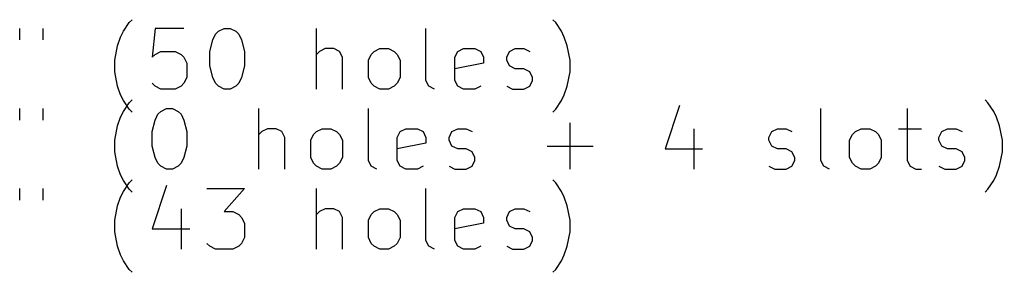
# Model space of a CAD drawing. Header units: millimetres. Extents: x 119 to 184.5, y -144.4 to -80.
# Drawn here: x 152.01 to 184.49, y -144.38 to -136.05 of the extents above; entities that cross this region are included whole.
import ezdxf

# ---------------------------------------------------------------- set-up
doc = ezdxf.new("R2010")
doc.units = ezdxf.units.MM
doc.layers.add('BLACK', color=250, linetype='CONTINUOUS')

msp = doc.modelspace()

# ---------------------------------------------------------------- linework, layer by layer
at = {"layer": 'BLACK', "linetype": 'CONTINUOUS'}
for p, q in [((155.63039, -136.149361), (155.725629, -136.054123)), ((169.72563, -136.149361), (169.630392, -136.054123)), ((152.011342, -136.339838), (152.011342, -136.72079)), ((152.773247, -136.339838), (152.773247, -136.72079)), ((155.439914, -136.435076), (155.63039, -136.149361)), ((156.487533, -136.339838), (156.392295, -137.292219)), ((157.439914, -136.339838), (156.487533, -136.339838)), ((158.582771, -136.435076), (158.773247, -136.339838)), ((158.773247, -136.339838), (158.963724, -136.339838)), ((158.963724, -136.339838), (159.1542, -136.435076)), ((161.820867, -138.339838), (161.820867, -136.339838)), ((165.439915, -138.054123), (165.439915, -136.339838)), ((169.916106, -136.435076), (169.72563, -136.149361)), ((155.249438, -136.911266), (155.344676, -136.625552)), ((155.344676, -136.625552), (155.439914, -136.435076)), ((158.297057, -137.101742), (158.392295, -136.72079)), ((158.392295, -136.72079), (158.487533, -136.530314)), ((158.487533, -136.530314), (158.582771, -136.435076)), ((159.1542, -136.435076), (159.249438, -136.530314)), ((159.249438, -136.530314), (159.344676, -136.72079)), ((159.344676, -136.72079), (159.439914, -137.101742)), ((170.011344, -136.625552), (169.916106, -136.435076)), ((170.106582, -136.911266), (170.011344, -136.625552)), ((155.1542, -137.387457), (155.249438, -136.911266)), ((162.106581, -137.006504), (161.916105, -137.101742)), ((162.392296, -137.006504), (162.106581, -137.006504)), ((162.582772, -137.101742), (162.392296, -137.006504)), ((163.725629, -137.101742), (163.916105, -137.006504)), ((163.916105, -137.006504), (164.20182, -137.006504)), ((164.20182, -137.006504), (164.392296, -137.101742)), ((166.487534, -137.101742), (166.67801, -137.006504)), ((166.67801, -137.006504), (167.058963, -137.006504)), ((167.058963, -137.006504), (167.249439, -137.101742)), ((168.20182, -137.101742), (168.392296, -137.006504)), ((168.392296, -137.006504), (168.67801, -137.006504)), ((168.67801, -137.006504), (168.868487, -137.101742)), ((170.20182, -137.387457), (170.106582, -136.911266)), ((156.392295, -137.292219), (156.487533, -137.19698)), ((156.487533, -137.19698), (156.678009, -137.101742)), ((156.678009, -137.101742), (157.1542, -137.101742)), ((157.1542, -137.101742), (157.344676, -137.19698)), ((157.344676, -137.19698), (157.439914, -137.292219)), ((157.439914, -137.292219), (157.535152, -137.482695)), ((158.297057, -137.577933), (158.297057, -137.101742)), ((159.439914, -137.101742), (159.439914, -137.577933)), ((161.916105, -137.101742), (161.820867, -137.19698)), ((162.67801, -137.292219), (162.582772, -137.101742)), ((162.67801, -138.339838), (162.67801, -137.292219)), ((163.535153, -137.387457), (163.630391, -137.19698)), ((163.630391, -137.19698), (163.725629, -137.101742)), ((164.392296, -137.101742), (164.487534, -137.19698)), ((164.487534, -137.19698), (164.582772, -137.387457)), ((166.392296, -137.292219), (166.487534, -137.101742)), ((166.392296, -138.054123), (166.392296, -137.292219)), ((167.249439, -137.101742), (167.344677, -137.292219)), ((167.344677, -137.292219), (167.344677, -137.482695)), ((168.106582, -137.292219), (168.20182, -137.101742)), ((168.106582, -137.387457), (168.106582, -137.292219)), ((155.1542, -137.768409), (155.1542, -137.387457)), ((157.535152, -137.482695), (157.535152, -137.958885)), ((158.392295, -137.958885), (158.297057, -137.577933)), ((159.439914, -137.577933), (159.344676, -137.958885)), ((163.535153, -137.958885), (163.535153, -137.387457)), ((164.582772, -137.387457), (164.582772, -137.958885)), ((167.344677, -137.482695), (166.392296, -137.673171)), ((168.20182, -137.577933), (168.106582, -137.387457)), ((168.392296, -137.673171), (168.20182, -137.577933)), ((168.67801, -137.673171), (168.392296, -137.673171)), ((168.868487, -137.768409), (168.67801, -137.673171)), ((170.20182, -137.768409), (170.20182, -137.387457)), ((155.249438, -138.2446), (155.1542, -137.768409)), ((157.535152, -137.958885), (157.439914, -138.149361)), ((158.487533, -138.149361), (158.392295, -137.958885)), ((159.344676, -137.958885), (159.249438, -138.149361)), ((163.630391, -138.149361), (163.535153, -137.958885)), ((164.582772, -137.958885), (164.487534, -138.149361)), ((168.963725, -137.958885), (168.868487, -137.768409)), ((168.963725, -138.054123), (168.963725, -137.958885)), ((170.106582, -138.2446), (170.20182, -137.768409)), ((155.344676, -138.530314), (155.249438, -138.2446)), ((156.487533, -138.2446), (156.392295, -138.149361)), ((156.678009, -138.339838), (156.487533, -138.2446)), ((157.1542, -138.339838), (156.678009, -138.339838)), ((157.344676, -138.2446), (157.1542, -138.339838)), ((157.439914, -138.149361), (157.344676, -138.2446)), ((158.582771, -138.2446), (158.487533, -138.149361)), ((158.773247, -138.339838), (158.582771, -138.2446)), ((158.963724, -138.339838), (158.773247, -138.339838)), ((159.1542, -138.2446), (158.963724, -138.339838)), ((159.249438, -138.149361), (159.1542, -138.2446)), ((163.725629, -138.2446), (163.630391, -138.149361)), ((163.916105, -138.339838), (163.725629, -138.2446)), ((164.20182, -138.339838), (163.916105, -138.339838)), ((164.392296, -138.2446), (164.20182, -138.339838)), ((164.487534, -138.149361), (164.392296, -138.2446)), ((165.535153, -138.2446), (165.439915, -138.054123)), ((165.725629, -138.339838), (165.535153, -138.2446)), ((166.487534, -138.2446), (166.392296, -138.054123)), ((166.67801, -138.339838), (166.487534, -138.2446)), ((167.058963, -138.339838), (166.67801, -138.339838)), ((167.249439, -138.2446), (167.058963, -138.339838)), ((168.106582, -138.2446), (168.297058, -138.339838)), ((168.297058, -138.339838), (168.67801, -138.339838)), ((168.67801, -138.339838), (168.868487, -138.2446)), ((168.868487, -138.2446), (168.963725, -138.054123)), ((170.011344, -138.530314), (170.106582, -138.2446)), ((155.439914, -138.72079), (155.344676, -138.530314)), ((169.916106, -138.72079), (170.011344, -138.530314)), ((152.011342, -138.979838), (152.011342, -139.36079)), ((152.773247, -138.979838), (152.773247, -139.36079)), ((155.63039, -139.006504), (155.439914, -138.72079)), ((155.439914, -139.075076), (155.63039, -138.789361)), ((155.63039, -138.789361), (155.725629, -138.694123)), ((156.678009, -139.075076), (156.868485, -138.979838)), ((156.868485, -138.979838), (157.058962, -138.979838)), ((157.058962, -138.979838), (157.249438, -139.075076)), ((159.916105, -140.979838), (159.916105, -138.979838)), ((163.535153, -140.694123), (163.535153, -138.979838)), ((169.72563, -139.006504), (169.916106, -138.72079)), ((173.820868, -138.8846), (173.344678, -140.313171)), ((178.487536, -140.694123), (178.487536, -138.979838)), ((181.344679, -138.979838), (181.344679, -140.694123)), ((184.011346, -138.789361), (183.916108, -138.694123)), ((184.201822, -139.075076), (184.011346, -138.789361)), ((155.249438, -139.551266), (155.344676, -139.265552)), ((155.344676, -139.265552), (155.439914, -139.075076)), ((155.725629, -139.101742), (155.63039, -139.006504)), ((156.487533, -139.36079), (156.582771, -139.170314)), ((156.582771, -139.170314), (156.678009, -139.075076)), ((157.249438, -139.075076), (157.344676, -139.170314)), ((157.344676, -139.170314), (157.439914, -139.36079)), ((169.630392, -139.101742), (169.72563, -139.006504)), ((184.29706, -139.265552), (184.201822, -139.075076)), ((184.392298, -139.551266), (184.29706, -139.265552)), ((155.1542, -140.027457), (155.249438, -139.551266)), ((156.392295, -139.741742), (156.487533, -139.36079)), ((157.439914, -139.36079), (157.535152, -139.741742)), ((160.201819, -139.646504), (160.011343, -139.741742)), ((160.487534, -139.646504), (160.201819, -139.646504)), ((160.67801, -139.741742), (160.487534, -139.646504)), ((161.820867, -139.741742), (162.011343, -139.646504)), ((162.011343, -139.646504), (162.297058, -139.646504)), ((162.297058, -139.646504), (162.487534, -139.741742)), ((164.582772, -139.741742), (164.773248, -139.646504)), ((164.773248, -139.646504), (165.154201, -139.646504)), ((165.154201, -139.646504), (165.344677, -139.741742)), ((166.297058, -139.741742), (166.487534, -139.646504)), ((166.487534, -139.646504), (166.773248, -139.646504)), ((166.773248, -139.646504), (166.963725, -139.741742)), ((170.201821, -140.979838), (170.201821, -139.456028)), ((174.297059, -139.646504), (174.297059, -140.979838)), ((176.868488, -139.741742), (177.058964, -139.646504)), ((177.058964, -139.646504), (177.344678, -139.646504)), ((177.344678, -139.646504), (177.535155, -139.741742)), ((179.630393, -139.741742), (179.820869, -139.646504)), ((179.820869, -139.646504), (180.106584, -139.646504)), ((180.106584, -139.646504), (180.29706, -139.741742)), ((181.058965, -139.646504), (181.820869, -139.646504)), ((182.487536, -139.741742), (182.678012, -139.646504)), ((182.678012, -139.646504), (182.963726, -139.646504)), ((182.963726, -139.646504), (183.154203, -139.741742)), ((184.487536, -140.027457), (184.392298, -139.551266)), ((156.392295, -140.217933), (156.392295, -139.741742)), ((157.535152, -139.741742), (157.535152, -140.217933)), ((160.011343, -139.741742), (159.916105, -139.83698)), ((160.773248, -139.932219), (160.67801, -139.741742)), ((160.773248, -140.979838), (160.773248, -139.932219)), ((161.630391, -140.027457), (161.725629, -139.83698)), ((161.725629, -139.83698), (161.820867, -139.741742)), ((162.487534, -139.741742), (162.582772, -139.83698)), ((162.582772, -139.83698), (162.67801, -140.027457)), ((164.487534, -139.932219), (164.582772, -139.741742)), ((164.487534, -140.694123), (164.487534, -139.932219)), ((165.344677, -139.741742), (165.439915, -139.932219)), ((165.439915, -139.932219), (165.439915, -140.122695)), ((166.20182, -139.932219), (166.297058, -139.741742)), ((166.20182, -140.027457), (166.20182, -139.932219)), ((176.77325, -139.932219), (176.868488, -139.741742)), ((176.77325, -140.027457), (176.77325, -139.932219)), ((179.439917, -140.027457), (179.535155, -139.83698)), ((179.535155, -139.83698), (179.630393, -139.741742)), ((180.29706, -139.741742), (180.392298, -139.83698)), ((180.392298, -139.83698), (180.487536, -140.027457)), ((182.392298, -139.932219), (182.487536, -139.741742)), ((182.392298, -140.027457), (182.392298, -139.932219)), ((155.1542, -140.408409), (155.1542, -140.027457)), ((156.487533, -140.598885), (156.392295, -140.217933)), ((157.535152, -140.217933), (157.439914, -140.598885)), ((161.630391, -140.598885), (161.630391, -140.027457)), ((162.67801, -140.027457), (162.67801, -140.598885)), ((165.439915, -140.122695), (164.487534, -140.313171)), ((166.297058, -140.217933), (166.20182, -140.027457)), ((166.487534, -140.313171), (166.297058, -140.217933)), ((169.439916, -140.217933), (170.963726, -140.217933)), ((176.868488, -140.217933), (176.77325, -140.027457)), ((177.058964, -140.313171), (176.868488, -140.217933)), ((179.439917, -140.598885), (179.439917, -140.027457)), ((180.487536, -140.027457), (180.487536, -140.598885)), ((182.487536, -140.217933), (182.392298, -140.027457)), ((182.678012, -140.313171), (182.487536, -140.217933)), ((184.487536, -140.408409), (184.487536, -140.027457)), ((155.249438, -140.8846), (155.1542, -140.408409)), ((156.582771, -140.789361), (156.487533, -140.598885)), ((157.439914, -140.598885), (157.344676, -140.789361)), ((161.725629, -140.789361), (161.630391, -140.598885)), ((162.67801, -140.598885), (162.582772, -140.789361)), ((166.773248, -140.313171), (166.487534, -140.313171)), ((166.963725, -140.408409), (166.773248, -140.313171)), ((167.058963, -140.598885), (166.963725, -140.408409)), ((167.058963, -140.694123), (167.058963, -140.598885)), ((173.344678, -140.313171), (174.582773, -140.313171)), ((177.344678, -140.313171), (177.058964, -140.313171)), ((177.535155, -140.408409), (177.344678, -140.313171)), ((177.630393, -140.598885), (177.535155, -140.408409)), ((177.630393, -140.694123), (177.630393, -140.598885)), ((179.535155, -140.789361), (179.439917, -140.598885)), ((180.487536, -140.598885), (180.392298, -140.789361)), ((182.963726, -140.313171), (182.678012, -140.313171)), ((183.154203, -140.408409), (182.963726, -140.313171)), ((183.249441, -140.598885), (183.154203, -140.408409)), ((183.249441, -140.694123), (183.249441, -140.598885)), ((184.392298, -140.8846), (184.487536, -140.408409)), ((155.344676, -141.170314), (155.249438, -140.8846)), ((156.678009, -140.8846), (156.582771, -140.789361)), ((156.868485, -140.979838), (156.678009, -140.8846)), ((157.249438, -140.8846), (157.058962, -140.979838)), ((157.344676, -140.789361), (157.249438, -140.8846)), ((161.820867, -140.8846), (161.725629, -140.789361)), ((162.011343, -140.979838), (161.820867, -140.8846)), ((162.487534, -140.8846), (162.297058, -140.979838)), ((162.582772, -140.789361), (162.487534, -140.8846)), ((163.630391, -140.8846), (163.535153, -140.694123)), ((163.820867, -140.979838), (163.630391, -140.8846)), ((164.582772, -140.8846), (164.487534, -140.694123)), ((164.773248, -140.979838), (164.582772, -140.8846)), ((165.344677, -140.8846), (165.154201, -140.979838)), ((166.20182, -140.8846), (166.392296, -140.979838)), ((166.773248, -140.979838), (166.963725, -140.8846)), ((166.963725, -140.8846), (167.058963, -140.694123)), ((176.77325, -140.8846), (176.963726, -140.979838)), ((177.344678, -140.979838), (177.535155, -140.8846)), ((177.535155, -140.8846), (177.630393, -140.694123)), ((178.582774, -140.8846), (178.487536, -140.694123)), ((178.77325, -140.979838), (178.582774, -140.8846)), ((179.630393, -140.8846), (179.535155, -140.789361)), ((179.820869, -140.979838), (179.630393, -140.8846)), ((180.29706, -140.8846), (180.106584, -140.979838)), ((180.392298, -140.789361), (180.29706, -140.8846)), ((181.344679, -140.694123), (181.439917, -140.8846)), ((181.439917, -140.8846), (181.630393, -140.979838)), ((182.392298, -140.8846), (182.582774, -140.979838)), ((182.963726, -140.979838), (183.154203, -140.8846)), ((183.154203, -140.8846), (183.249441, -140.694123)), ((184.29706, -141.170314), (184.392298, -140.8846)), ((155.439914, -141.36079), (155.344676, -141.170314)), ((157.058962, -140.979838), (156.868485, -140.979838)), ((162.297058, -140.979838), (162.011343, -140.979838)), ((165.154201, -140.979838), (164.773248, -140.979838)), ((166.392296, -140.979838), (166.773248, -140.979838)), ((176.963726, -140.979838), (177.344678, -140.979838)), ((180.106584, -140.979838), (179.820869, -140.979838)), ((181.630393, -140.979838), (181.820869, -140.979838)), ((182.582774, -140.979838), (182.963726, -140.979838)), ((184.201822, -141.36079), (184.29706, -141.170314)), ((155.63039, -141.646504), (155.439914, -141.36079)), ((155.439914, -141.715076), (155.63039, -141.429361)), ((155.63039, -141.429361), (155.725629, -141.334123)), ((156.868485, -141.5246), (156.392295, -142.953171)), ((169.72563, -141.429361), (169.630392, -141.334123)), ((169.916106, -141.715076), (169.72563, -141.429361)), ((184.011346, -141.646504), (184.201822, -141.36079)), ((152.011342, -141.619838), (152.011342, -142.00079)), ((152.773247, -141.619838), (152.773247, -142.00079)), ((155.249438, -142.191266), (155.344676, -141.905552)), ((155.344676, -141.905552), (155.439914, -141.715076)), ((155.725629, -141.741742), (155.63039, -141.646504)), ((158.201819, -141.619838), (159.439914, -141.619838)), ((159.439914, -141.619838), (158.773247, -142.381742)), ((161.820867, -143.619838), (161.820867, -141.619838)), ((165.439915, -143.334123), (165.439915, -141.619838)), ((170.011344, -141.905552), (169.916106, -141.715076)), ((170.106582, -142.191266), (170.011344, -141.905552)), ((183.916108, -141.741742), (184.011346, -141.646504)), ((155.1542, -142.667457), (155.249438, -142.191266)), ((170.20182, -142.667457), (170.106582, -142.191266)), ((157.344676, -142.286504), (157.344676, -143.619838)), ((158.773247, -142.381742), (159.058962, -142.381742)), ((159.058962, -142.381742), (159.249438, -142.47698)), ((159.249438, -142.47698), (159.344676, -142.572219)), ((161.916105, -142.381742), (161.820867, -142.47698)), ((162.106581, -142.286504), (161.916105, -142.381742)), ((162.392296, -142.286504), (162.106581, -142.286504)), ((162.582772, -142.381742), (162.392296, -142.286504)), ((162.67801, -142.572219), (162.582772, -142.381742)), ((163.535153, -142.667457), (163.630391, -142.47698)), ((163.630391, -142.47698), (163.725629, -142.381742)), ((163.725629, -142.381742), (163.916105, -142.286504)), ((163.916105, -142.286504), (164.20182, -142.286504)), ((164.20182, -142.286504), (164.392296, -142.381742)), ((164.392296, -142.381742), (164.487534, -142.47698)), ((164.487534, -142.47698), (164.582772, -142.667457)), ((166.392296, -142.572219), (166.487534, -142.381742)), ((166.487534, -142.381742), (166.67801, -142.286504)), ((166.67801, -142.286504), (167.058963, -142.286504)), ((167.058963, -142.286504), (167.249439, -142.381742)), ((167.249439, -142.381742), (167.344677, -142.572219)), ((168.106582, -142.572219), (168.20182, -142.381742)), ((168.20182, -142.381742), (168.392296, -142.286504)), ((168.392296, -142.286504), (168.67801, -142.286504)), ((168.67801, -142.286504), (168.868487, -142.381742)), ((155.1542, -143.048409), (155.1542, -142.667457)), ((159.344676, -142.572219), (159.439914, -142.762695)), ((159.439914, -142.762695), (159.439914, -143.238885)), ((162.67801, -143.619838), (162.67801, -142.572219)), ((163.535153, -143.238885), (163.535153, -142.667457)), ((164.582772, -142.667457), (164.582772, -143.238885)), ((166.392296, -143.334123), (166.392296, -142.572219)), ((167.344677, -142.762695), (166.392296, -142.953171)), ((167.344677, -142.572219), (167.344677, -142.762695)), ((168.106582, -142.667457), (168.106582, -142.572219)), ((168.20182, -142.857933), (168.106582, -142.667457)), ((168.392296, -142.953171), (168.20182, -142.857933)), ((170.20182, -143.048409), (170.20182, -142.667457)), ((155.249438, -143.5246), (155.1542, -143.048409)), ((156.392295, -142.953171), (157.63039, -142.953171)), ((168.67801, -142.953171), (168.392296, -142.953171)), ((168.868487, -143.048409), (168.67801, -142.953171)), ((168.963725, -143.238885), (168.868487, -143.048409)), ((170.106582, -143.5246), (170.20182, -143.048409)), ((155.344676, -143.810314), (155.249438, -143.5246)), ((158.297057, -143.5246), (158.201819, -143.429361)), ((158.487533, -143.619838), (158.297057, -143.5246)), ((159.249438, -143.5246), (159.058962, -143.619838)), ((159.344676, -143.429361), (159.249438, -143.5246)), ((159.439914, -143.238885), (159.344676, -143.429361)), ((163.630391, -143.429361), (163.535153, -143.238885)), ((163.725629, -143.5246), (163.630391, -143.429361)), ((163.916105, -143.619838), (163.725629, -143.5246)), ((164.392296, -143.5246), (164.20182, -143.619838)), ((164.487534, -143.429361), (164.392296, -143.5246)), ((164.582772, -143.238885), (164.487534, -143.429361)), ((165.535153, -143.5246), (165.439915, -143.334123)), ((165.725629, -143.619838), (165.535153, -143.5246)), ((166.487534, -143.5246), (166.392296, -143.334123)), ((166.67801, -143.619838), (166.487534, -143.5246)), ((167.249439, -143.5246), (167.058963, -143.619838)), ((168.106582, -143.5246), (168.297058, -143.619838)), ((168.67801, -143.619838), (168.868487, -143.5246)), ((168.868487, -143.5246), (168.963725, -143.334123)), ((168.963725, -143.334123), (168.963725, -143.238885)), ((170.011344, -143.810314), (170.106582, -143.5246)), ((155.439914, -144.00079), (155.344676, -143.810314)), ((159.058962, -143.619838), (158.487533, -143.619838)), ((164.20182, -143.619838), (163.916105, -143.619838)), ((167.058963, -143.619838), (166.67801, -143.619838)), ((168.297058, -143.619838), (168.67801, -143.619838)), ((169.916106, -144.00079), (170.011344, -143.810314)), ((155.63039, -144.286504), (155.439914, -144.00079)), ((169.72563, -144.286504), (169.916106, -144.00079)), ((155.725629, -144.381742), (155.63039, -144.286504)), ((169.630392, -144.381742), (169.72563, -144.286504))]:
    msp.add_line(p, q, dxfattribs=at)

doc.saveas('drawing.dxf')
